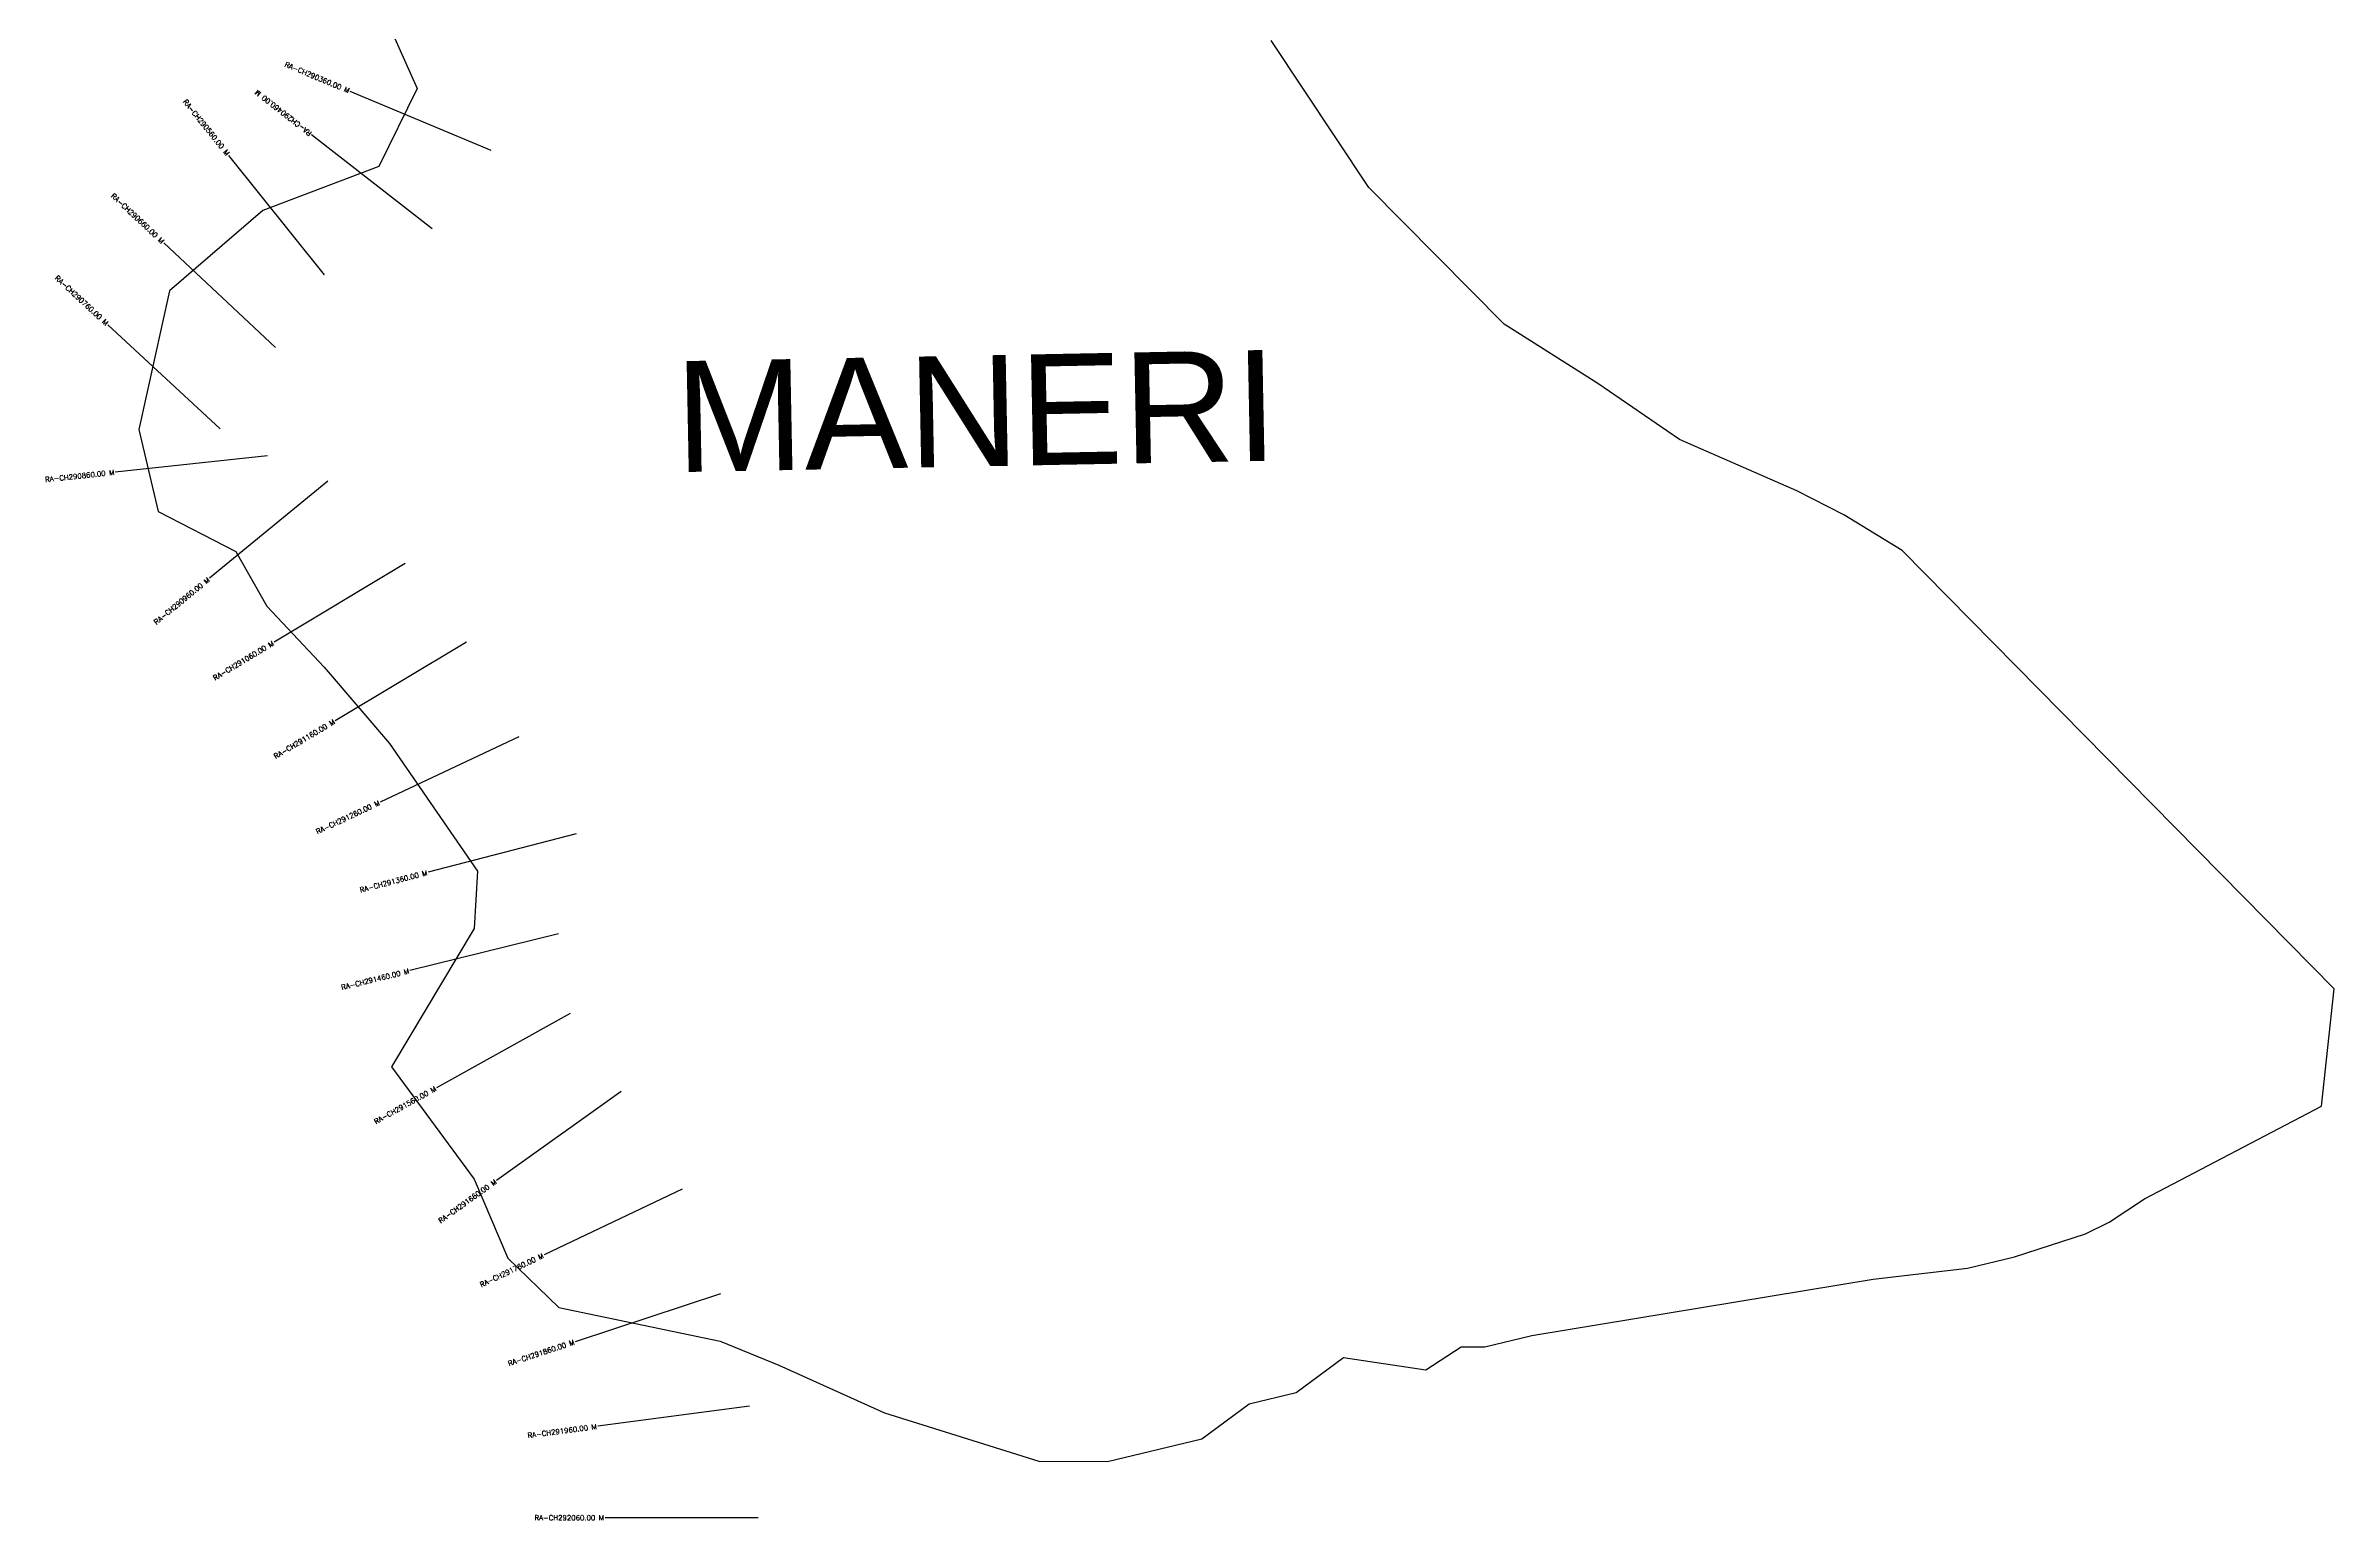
# Model space of a CAD drawing. Header units: metres. Extents: x 281616 to 283859, y 2020457 to 2022981.
# Drawn here: x 281616 to 283859, y 2020457 to 2021903 of the extents above; entities that cross this region are included whole.
import ezdxf
from ezdxf.enums import TextEntityAlignment as Align

# ---------------------------------------------------------------- set-up
doc = ezdxf.new("R2010")
doc.units = ezdxf.units.M
doc.header["$MEASUREMENT"] = 0
for name, color, linetype in [('CS', 134, 'Continuous'), ('CSMark', 6, 'Continuous'), ('VILLAGE BOUNDRY', 10, 'Continuous'), ('VILLAGE NAME', 250, 'Continuous')]:
    doc.layers.add(name, color=color, linetype=linetype)
doc.styles.get("Standard").update_dxf_attribs({"font": 'simplex.shx'})

msp = doc.modelspace()

# ---------------------------------------------------------------- linework, layer by layer
at = {"layer": 'CS'}
for p, q in [((282053, 2021800.4), (281914.7, 2021858.4)), ((281995.2, 2021723.5), (281876.8, 2021815.7)), ((281889.6, 2021678.6), (281795.7, 2021795.6)), ((281841.5, 2021607.2), (281732.1, 2021709.8)), ((281787.3, 2021527.5), (281677.3, 2021629.5)), ((281833.8, 2021500.9), (281684.6, 2021485)), ((281892.9, 2021476.1), (281776.9, 2021381)), ((281968.8, 2021395.6), (281840.3, 2021318.3)), ((282028.8, 2021318.2), (281900, 2021241.3)), ((282080, 2021225.5), (281944.2, 2021161.6)), ((282136.3, 2021130.5), (281991.2, 2021092.7)), ((282118.8, 2021032.3), (281973.3, 2020996.3)), ((282130.3, 2020954.3), (281999.2, 2020881.4)), ((282180.3, 2020877.8), (282058.3, 2020790.6)), ((282240.1, 2020782.1), (282104.7, 2020717.6)), ((282277.8, 2020679.5), (282135.3, 2020632.5)), ((282306, 2020569.2), (282157.3, 2020549.5)), ((282314.5, 2020459.9), (282164.5, 2020459.9))]:
    msp.add_line(p, q, dxfattribs=at)
at = {"layer": 'VILLAGE BOUNDRY'}
msp.add_lwpolyline([(281944.5, 2021941.7), (281980.3, 2021861.3), (281942.7, 2021784.8), (281829.1, 2021741.6), (281737.6, 2021662.7), (281707.8, 2021526.8), (281726.7, 2021446.6), (281802.6, 2021407.3), (281833.2, 2021353.6), (281889.1, 2021293.8), (281953.3, 2021219), (282039.6, 2021093.7), (282036.1, 2021037.5), (281955.4, 2020902.1), (282036.2, 2020791.7), (282069.2, 2020714.3), (282119.2, 2020665.9), (282277.4, 2020633.1), (282334.9, 2020609.6), (282438.3, 2020562.7), (282589.5, 2020515.5), (282656.9, 2020515), (282749.3, 2020537.3), (282795.6, 2020571.6), (282841.8, 2020582.7), (282888.2, 2020617), (282968.8, 2020604.8), (283003.5, 2020627.6), (283026.6, 2020627.5), (283072.8, 2020638.6), (283407.4, 2020693.8), (283499.7, 2020704.6), (283545.9, 2020715.8), (283615.2, 2020738.3), (283638.4, 2020749.7), (283673.1, 2020772.5), (283846.7, 2020863.4), (283859.1, 2020978.5), (283435.8, 2021408.2), (283378.4, 2021443.2), (283332.5, 2021466.6), (283217.6, 2021516.9), (283137.4, 2021571.8), (283045.6, 2021630.1), (282913.1, 2021764.2), (282817.2, 2021908.4)], dxfattribs=at)

# ---------------------------------------------------------------- texts
at = {"layer": 'CSMark'}
for s, rotation, p in [('RA-CH290360.00 M', 337.2297, (281913.8, 2021858.8)), ('RA-CH290560.00 M', 308.7285, (281795.1, 2021796.4)), ('RA-CH290660.00 M', 316.828, (281731.3, 2021710.5)), ('RA-CH290760.00 M', 317.177, (281676.6, 2021630.2)), ('RA-CH290860.00 M', 6.0506, (281683.6, 2021484.9)), ('RA-CH290960.00 M', 39.3525, (281776.1, 2021380.4)), ('RA-CH291060.00 M', 31.0409, (281839.4, 2021317.8)), ('RA-CH291160.00 M', 30.8461, (281899.1, 2021240.8)), ('RA-CH291260.00 M', 25.1945, (281943.3, 2021161.2)), ('RA-CH291360.00 M', 14.5997, (281990.2, 2021092.4)), ('RA-CH291460.00 M', 13.9175, (281972.3, 2020996)), ('RA-CH291560.00 M', 29.0715, (281998.4, 2020880.9)), ('RA-CH291660.00 M', 35.556, (282057.4, 2020790)), ('RA-CH291760.00 M', 25.4689, (282103.8, 2020717.2)), ('RA-CH291860.00 M', 18.2479, (282134.3, 2020632.2)), ('RA-CH291960.00 M', 7.5436, (282156.3, 2020549.4))]:
    msp.add_text(s, height=5, rotation=rotation, dxfattribs=at).set_placement(p, align=Align.MIDDLE_RIGHT)
msp.add_text('RA-CH290460.00 M', height=5, rotation=142.0951, dxfattribs=at).set_placement((281876, 2021816.3), align=Align.MIDDLE_LEFT)
msp.add_text('RA-CH292060.00 M', height=5, dxfattribs=at).set_placement((282163.5, 2020459.9), align=Align.MIDDLE_RIGHT)
at = {"layer": 'VILLAGE NAME', "insert": (282232, 2021593.7), "char_height": 108.748, "attachment_point": 1, "rotation": 1.1028}
msp.add_mtext_dynamic_manual_height_columns('{\\fArial|b0|i0|c0|p34;MANERI}', width=726.929, gutter_width=543.7, heights=[0], dxfattribs=at)

doc.saveas('drawing.dxf')
